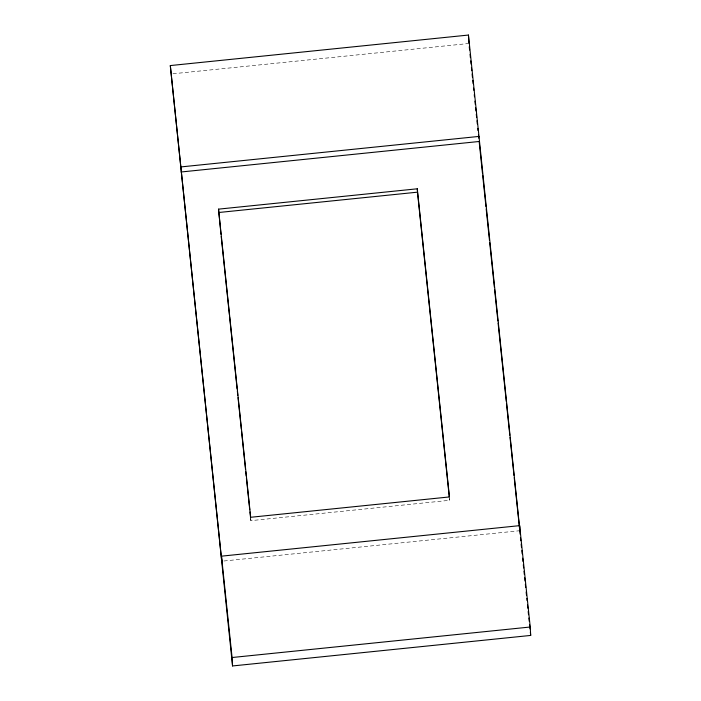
<?xml version="1.0" encoding="UTF-8"?>
<svg xmlns="http://www.w3.org/2000/svg" width="701" height="701" viewBox="0 0 701 701"><rect width="100%" height="100%" fill="white"/><g stroke="black" fill="none" stroke-linecap="round" stroke-linejoin="round"><path stroke-width="0.53" stroke-dasharray="3.5 2.63" d="M172.954 73.771L467.839 43.593M250.634 518.477L250.862 520.65L449.63 500.304L449.534 498.621M223.952 560.993L518.845 530.815M449.402 498.131L449.63 500.304M250.678 517.277L250.862 520.65"/><path stroke-width="1.05" d="M170.308 65.57L221.779 561.221L221.498 556.156L519.651 525.645L530.228 627.009L530.692 635.43L232.548 665.95L170.308 65.57L468.452 35.05L519.59 527.441M180.884 166.926L479.028 136.415M181.165 171.982L479.318 141.471M218.519 209.143L417.288 188.797L449.446 496.939L250.678 517.277L218.519 209.143L220.981 234.292M218.712 212.508L417.481 192.17L417.288 188.797M232.548 665.95L232.075 657.52L530.228 627.009M469.267 46.739L469.609 50.008M470.064 54.363L470.406 57.622M470.739 60.891L471.081 64.15M471.423 67.419L471.764 70.678M472.106 73.947L472.448 77.215M472.789 80.475L473.131 83.743M473.578 88.089L473.806 90.271M474.262 94.617L474.489 96.799M474.945 101.154L475.287 104.414M475.628 107.682L475.961 110.942M476.303 114.21L476.645 117.47M476.987 120.738L477.328 123.998M477.784 128.353L478.012 130.535M478.468 134.881L478.801 138.15M479.142 141.409L482.437 172.972M482.665 175.145L485.959 206.699M486.187 208.88L489.482 240.434M489.701 242.607L494.363 287.226M494.591 289.399L497.876 320.962M498.104 323.135L506.28 401.48M506.508 403.653L509.802 435.216M510.03 437.389L514.008 475.48M514.227 477.653L519.459 527.704M519.792 530.972L520.133 534.232M520.475 537.501L520.817 540.76M521.158 544.029L521.5 547.297M521.842 550.557L522.184 553.825M522.631 558.171L522.972 561.44M523.314 564.708L523.656 567.968M523.997 571.236L524.339 574.496M524.681 577.764L525.023 581.024M525.356 584.292L525.697 587.552M526.153 591.907L526.495 595.175M526.837 598.435L527.064 600.617M527.52 604.963L527.853 608.231M528.195 611.491L528.536 614.759M528.878 618.019L529.22 621.288M529.562 624.556L530.017 628.902M530.359 632.171L530.692 635.43M417.481 192.17L449.288 497.044M221.209 236.465L229.393 314.863M229.621 317.036L237.113 388.906M237.341 391.079L237.797 395.434M238.025 397.616L241.319 429.187M241.547 431.369L245.525 469.477M245.753 471.65L246.209 476.014M246.437 478.187L249.731 509.767M249.959 511.94L250.529 517.382M221.498 556.156L232.075 657.52M519.651 525.645L519.932 530.701M468.452 35.05L468.925 43.48"/></g></svg>
